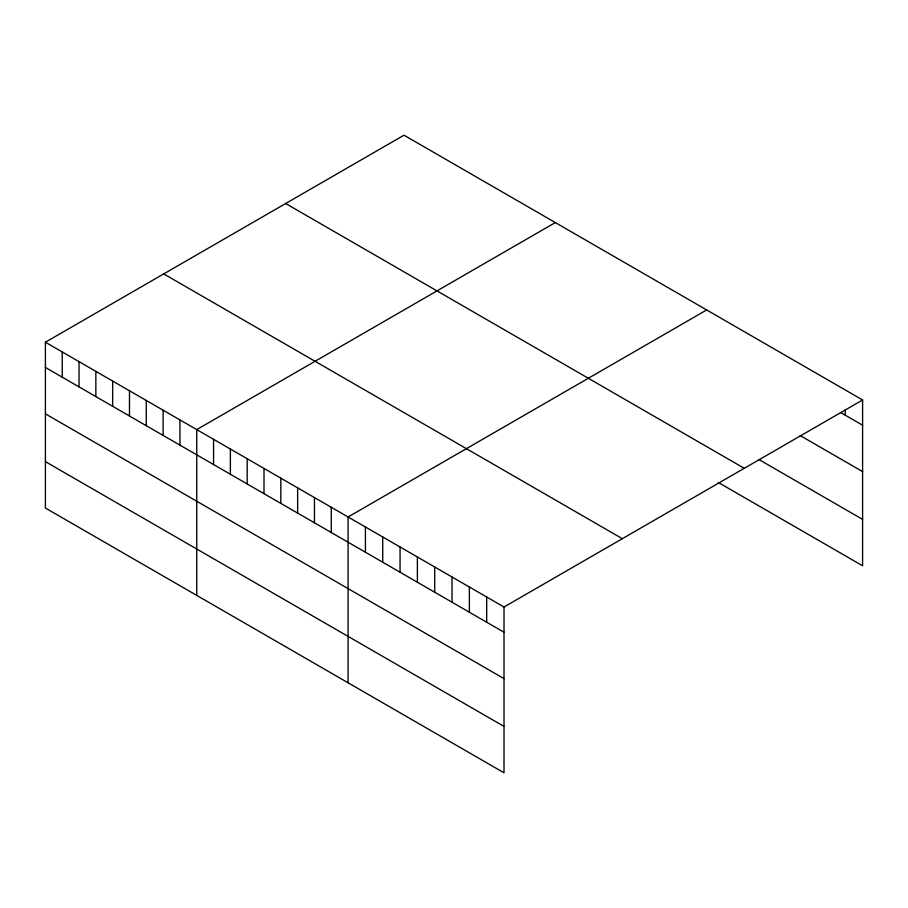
<?xml version="1.0" encoding="UTF-8"?>
<svg xmlns="http://www.w3.org/2000/svg" width="908" height="908" viewBox="0 0 908 908"><rect width="100%" height="100%" fill="white"/><g stroke="black" fill="none" stroke-linecap="round" stroke-linejoin="round"><path stroke-width="1.36" d="M45.4 342.225L504.008 607.009L504.008 772.799L45.4 508.026L45.4 342.225L403.992 135.201L862.6 399.974L862.6 565.775L718.217 482.42M555.333 222.573L196.741 429.609L196.741 595.398M706.674 309.957L348.082 516.981L348.082 682.782M504.008 607.009L862.6 399.974M840.649 412.538L862.6 425.205M800.232 435.59L862.6 471.593M758.645 459.369L862.6 519.387M285.657 203.517L744.265 468.301M163.735 273.91L622.343 538.682M45.4 367.456L504.008 632.24M45.4 413.844L504.008 678.628M45.4 461.639L504.008 726.411M845.28 409.599L845.28 415.206M486.688 596.999L486.688 622.241M469.368 586.999L469.368 612.23M452.036 577L452.036 602.231M434.716 566.989L434.716 592.232M417.385 556.99L417.385 582.221M400.065 546.991L400.065 572.222M382.733 536.98L382.733 562.222M365.413 526.981L365.413 552.212M331.272 507.277L331.272 532.508M314.452 497.561L314.452 522.792M297.642 487.857L297.642 513.088M280.822 478.141L280.822 503.384M264.001 468.437L264.001 493.668M247.192 458.733L247.192 483.964M230.371 449.017L230.371 474.26M213.562 439.313L213.562 464.544M179.932 419.893L179.932 445.124M163.111 410.189L163.111 435.42M146.29 400.473L146.29 425.716M129.481 390.769L129.481 416M112.66 381.065L112.66 406.296M95.851 371.349L95.851 396.58M79.03 361.645L79.03 386.876M62.221 351.929L62.221 377.172"/></g></svg>
